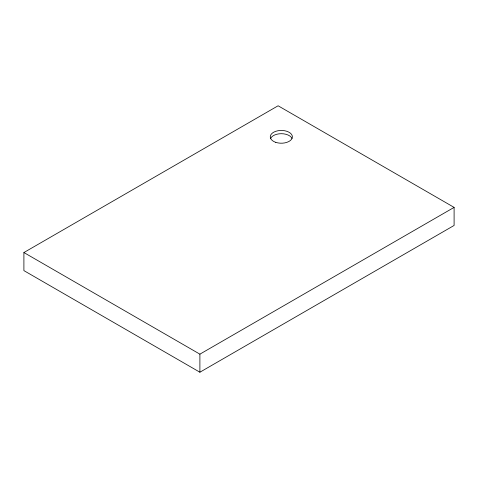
<?xml version="1.0" encoding="UTF-8"?>
<svg xmlns="http://www.w3.org/2000/svg" width="478" height="478" viewBox="0 0 478 478"><rect width="100%" height="100%" fill="white"/><g stroke="black" fill="none" stroke-linecap="round" stroke-linejoin="round"><path stroke-width="0.72" d="M23.9 252.545L278.106 105.781L454.1 207.386L454.1 225.455L199.894 372.219L23.9 270.614L23.9 252.545L199.894 354.156L454.1 207.386M199.894 354.156L199.894 372.219M270.638 138.429A11.06 6.387 0 0 1 281.321 133.697A11.06 6.387 0 0 1 292.01 138.429M275.794 142.36A11.06 6.387 0 0 0 292.387 136.828A11.06 6.387 0 0 0 275.794 131.301A11.06 6.387 0 0 0 275.794 142.36"/></g></svg>
